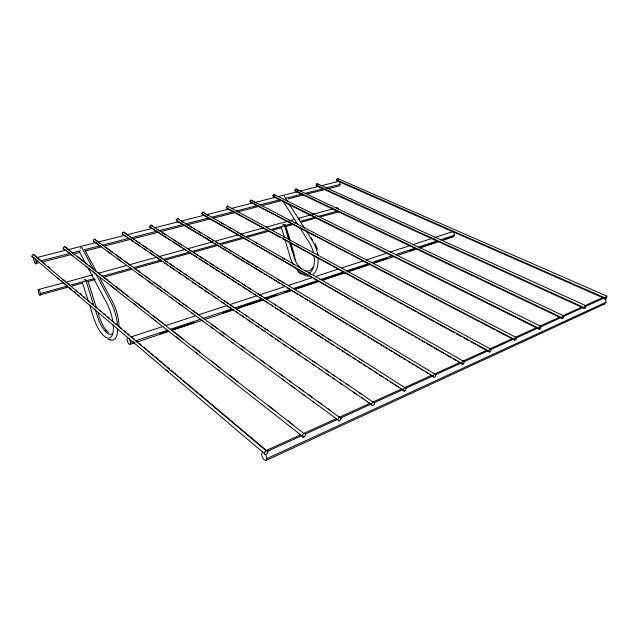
<?xml version="1.0" encoding="UTF-8"?>
<svg xmlns="http://www.w3.org/2000/svg" width="639" height="639" viewBox="0 0 639 639"><rect width="100%" height="100%" fill="white"/><g stroke="black" fill="none" stroke-linecap="round" stroke-linejoin="round"><path stroke-width="0.96" d="M36.199 262.038L36.104 263.715L35.321 263.771L33.667 259.873L33.755 258.196L34.538 258.124L35.552 259.714L36.199 262.038L38.132 261.543M38.891 289.611L39.89 291.216L40.417 295.058L39.634 295.042L38.644 293.453L38.116 289.611L63.844 282.757M127.337 337.64L127.017 339.437L127.72 342.113L129.046 344.109L130.22 344.253L134.949 342.68M130.22 344.253L130.556 342.456L128.958 338.43M33.643 257.365L32.525 257.213L31.95 256.327L32.246 255.209L33.252 254.53L34.37 254.681M63.788 249.354L63.253 248.475L63.557 247.381L64.523 246.718L65.585 246.87L70.05 250.815M94.772 241.973L93.757 241.814L93.254 240.943L93.566 239.873L94.5 239.226L95.507 239.385M125.939 236.43L122.504 234.585L122.353 232.676L124.214 232.205L127.976 235.312M150.109 227.636L149.989 225.759L150.86 225.144L151.778 225.311L152.21 226.158M213.25 242.86L176.636 220.966L176.236 220.136L177.386 218.522L178.273 218.69L178.672 219.52M249.601 241.566L202.148 214.552L202.084 212.731L202.906 212.148L203.745 212.316L204.121 213.138M280.817 237.732L226.701 208.378L226.661 206.581L227.46 206.014L228.61 206.996M251.119 202.603L250.025 201.628L250.336 200.662L251.103 200.103L252.197 201.077M273.891 194.408L540.794 326.305L540.402 328.47L539.532 329.277L273.133 196.692L273.149 194.951L273.891 194.408L274.93 195.374M561.769 318.27L295.114 191.165L295.146 189.448L296.584 189.096M317.08 183.617L585.955 305.754L585.524 307.846L584.717 308.605L316.321 185.829L316.377 184.144L317.08 183.617L318.014 184.567M337.568 178.505L606.994 296.184L606.539 298.237L605.764 298.98L336.809 180.677L336.881 179.016L337.568 178.505L338.454 179.447M264.266 453.394L264.81 451.869L266.112 450.751L267.398 450.695L267.925 451.733L267.382 453.251L266.088 454.369L264.802 454.433L264.266 453.394L31.95 256.327M302.199 436.102L302.734 434.616L303.972 433.538L305.17 433.506L305.634 434.536L305.091 436.014L303.86 437.092L302.662 437.124L302.199 436.102L63.253 248.475M337.879 419.831L338.422 418.377L339.597 417.347L340.715 417.339L341.114 418.353L340.571 419.799L339.405 420.829L338.287 420.845L337.879 419.831L93.254 240.943M337.424 181.548L338.582 181.356L339.684 182.546L340.076 184.415L339.525 185.869L328.718 188.529M371.515 404.495L372.05 403.081L373.176 402.083L374.214 402.099L374.566 403.097L374.023 404.511L372.912 405.501L371.866 405.493L371.515 404.495L122.041 233.722M403.265 390.014L403.808 388.632L404.878 387.673L405.845 387.705L406.156 388.696L405.613 390.07L404.551 391.028L403.576 391.004L403.265 390.014L149.678 226.797M433.298 376.315L433.833 374.973L434.855 374.047L435.766 374.087L435.494 376.419L434.472 377.337L433.561 377.298L433.298 376.315L176.236 220.136M461.733 363.351L462.269 362.033L463.251 361.139L464.106 361.195L463.794 363.479L462.82 364.374L461.965 364.318L461.733 363.351L201.772 213.73M262.349 452.252L261.575 454.129L262.333 457.308L264.187 459.944L266.064 460.495L604.686 303.924L605.956 302.239L605.58 299.827L603.783 298.101L601.626 298.086L584.389 305.913M488.715 351.051L489.242 349.757L490.984 348.966L490.64 351.21L488.907 352.009L488.715 351.051L226.35 207.563M514.331 339.365L514.858 338.103L516.512 337.352L516.144 339.557L514.491 340.307L514.331 339.365L250.025 201.628M266.064 460.495L266.854 458.626L266.088 455.423L265.153 454.097M539.532 329.277L538.829 329.189L538.701 328.254L540.091 326.209M561.897 317.671L562.416 316.465L563.918 315.786L563.502 317.91L562 318.597L561.897 317.671L294.835 190.382M584.717 308.605L584.094 308.501L584.014 307.591L585.332 305.642M605.764 298.98L605.181 298.86L605.117 297.966L606.403 296.065M451.198 231.733L452.747 231.614L454.129 233.027L454.521 235.136L453.698 236.702L442.348 240.472M337.456 180.853L338.135 180.342M317 186.005L317.703 185.486M273.875 196.868L274.618 196.325M80.298 248.132L81.72 247.461L93.334 269.179M266.854 458.626L605.956 302.239M265.976 450.599L300.45 434.935M304.076 433.29L335.826 418.857M339.453 417.211L369.39 403.608M373.927 401.548L402.051 388.768M404.775 387.53L431.077 375.58M434.704 373.927L459.201 362.8M462.828 361.155L486.415 350.436M490.041 348.782L511.815 338.894M515.441 337.24L537.215 327.352M539.939 326.114L559.9 317.048M562.616 315.81L581.666 307.151M267.845 451.126L302.351 435.407M305.075 434.169L336.849 419.695M340.483 418.042L371.355 403.976M374.079 402.738L402.219 389.918M405.853 388.264L433.09 375.852M435.814 374.614L460.328 363.447M463.962 361.794L487.565 351.043M490.289 349.797L512.989 339.461M515.713 338.223L537.503 328.294M540.227 327.056L561.114 317.543M563.838 316.305L582.904 307.615M585.628 306.377L603.783 298.101M130.556 342.456L133.391 341.514M136.235 340.571L167.498 330.219M170.341 329.277L200.654 319.236M203.49 318.294L231.909 308.877M234.753 307.934L261.279 299.148M264.115 298.205L289.699 289.739M293.485 288.477L317.168 280.633M320.011 279.69L343.686 271.847M346.53 270.904L368.32 263.691M371.163 262.749L392.003 255.848M395.789 254.586L414.735 248.315M418.521 247.061L437.467 240.783M440.311 239.841L454.521 235.136M159.367 334.037L167.889 331.21M172.634 329.636L194.424 322.391M222.851 312.958L231.374 310.123M238.004 307.918L261.694 300.05M266.431 298.477L276.855 295.018M284.435 292.502L291.064 290.298M295.801 288.724L317.599 281.487M322.336 279.914L344.125 272.677M348.862 271.104L369.709 264.179M374.446 262.605L386.763 258.515M409.503 250.967L416.133 248.763M420.877 247.189L436.98 241.838M443.618 239.633L452.14 236.805M136.842 342.049L169 331.361M171.835 330.419L202.1 320.355M205.886 319.093L233.315 309.971M236.15 309.028L263.58 299.915M266.423 298.964L291.959 290.473M294.795 289.531L319.388 281.36M322.224 280.409L344.924 272.861M347.76 271.918L370.46 264.37M373.296 263.428L394.111 256.511M396.947 255.568L416.804 248.962M419.647 248.02L438.562 241.734M131.354 336.833L162.641 326.593M165.485 325.658L194.871 316.041M198.665 314.795L226.158 305.793M229.952 304.555L256.503 295.865M259.346 294.93L284.938 286.552M288.732 285.313L312.439 277.55M315.283 276.623L338.031 269.171M341.825 267.933L362.68 261.103M366.474 259.857L387.33 253.028M390.181 252.101L410.086 245.584M412.93 244.649L431.892 238.443M434.736 237.508L452.747 231.614M84.06 279.866L85.554 279.435L93.621 304.835M282.39 225.032L285.266 224.233M39.634 295.042L67.47 287.294M72.271 285.96L81.864 283.285M87.623 281.679L95.299 279.547M104.9 276.871L131.77 269.386M135.604 268.316L161.515 261.103M165.357 260.033L189.352 253.348M194.152 252.014L217.18 245.6M221.981 244.266L244.05 238.115M246.934 237.317L269.003 231.166M272.845 230.096L281.479 227.692M286.28 226.358L292.997 224.489M301.632 222.076L315.067 218.338M320.826 216.733L338.287 212.052M40.521 293.469L67.375 286.016M70.258 285.218L94.237 278.564M102.863 276.168L130.683 268.444M133.559 267.645L160.413 260.193M163.296 259.394L189.192 252.205M192.067 251.407L216.046 244.745M219.888 243.683L242.908 237.293M244.825 236.757L267.845 230.367M269.762 229.832L291.823 223.714M294.699 222.915L296.616 222.38M300.458 221.318L315.802 217.052M317.719 216.525L336.905 211.197M65.761 282.23L92.631 274.85M98.39 273.268L126.218 265.624M129.102 264.834L156.93 257.19M158.847 256.662L184.759 249.545M187.642 248.755L212.595 241.901M215.471 241.111L238.507 234.785M240.424 234.257L263.46 227.931M266.335 227.141L287.454 221.342M289.371 220.814L294.172 219.496M298.964 218.179L310.482 215.016M312.407 214.488L333.518 208.689M41.024 260.8L69.963 253.411M72.862 252.669L80.578 250.704M84.436 249.713L99.868 245.775M102.767 245.033L128.806 238.379M131.706 237.644L156.787 231.23M159.678 230.495L182.834 224.577M185.725 223.842L208.881 217.931M211.773 217.188L233.962 211.517M235.887 211.03L258.076 205.359M260.009 204.871L280.265 199.695M286.056 198.218L302.455 194.024M305.346 193.29L322.711 188.848M325.602 188.114L340.076 184.415M35.321 263.771L38.212 263.028M44.003 261.543L71.025 254.61M74.891 253.619L79.715 252.389M85.506 250.903L100.946 246.942M104.804 245.951L130.867 239.266M132.792 238.77L157.889 232.34M161.747 231.35L184.911 225.407M187.81 224.664L210.007 218.969M213.865 217.979L235.096 212.539M237.996 211.797L259.226 206.349M263.084 205.359L282.39 200.406M288.181 198.921L303.621 194.959M307.479 193.968L324.852 189.519M36.471 257.637L66.392 250.081M68.325 249.593L96.313 242.524M98.246 242.037L124.309 235.456M127.201 234.729L152.298 228.387M154.231 227.899L178.361 221.813M204.416 215.231L181.252 221.078L182.93 222.1M207.316 214.496L228.546 209.137M231.446 208.41L252.677 203.042M255.576 202.315L275.848 197.195M278.74 196.461L297.079 191.836M299.979 191.101L319.284 186.229M321.209 185.741L338.582 181.356M336.218 207.779L337.352 207.635L338.438 208.833M603.248 303.9L604.686 303.924M108.007 339.509L110.723 339.836M336.569 179.918L605.117 297.966M316.065 185.062L584.014 307.591M295.873 188.92L563.255 315.682M296.855 189.879L298.653 190.734M311.528 213.522L313.31 214.4M272.837 195.901L538.701 328.254M251.103 200.103L515.761 337.272M253.963 201.996L255.736 202.914M288.461 219.896L290.234 220.814M251.998 203.058L333.27 245.456M335.036 246.382L349.174 253.755M350.939 254.673L479.026 321.497M480.792 322.415L494.929 329.788M496.695 330.714L514.363 339.932M227.46 206.014L490.185 348.894M296.871 244.154L298.621 245.112M489.418 348.974L491.167 349.924M282.566 238.682L388.32 296.576M390.07 297.534L395.309 300.402M397.059 301.36L402.306 304.228M404.056 305.186L409.295 308.054M411.045 309.012L416.285 311.888M418.034 312.838L433.769 321.457M435.518 322.407L454.744 332.935M456.494 333.893L461.733 336.761M463.483 337.719L468.73 340.587M470.48 341.546L475.72 344.421M477.469 345.372L489.706 352.073M202.906 212.148L463.251 361.139M205.846 214.129L208.442 215.615M221.406 223.043L223.139 224.033M229.185 227.5L230.919 228.49M236.965 231.957L238.698 232.939M240.424 233.93L243.02 235.416M255.983 242.844L257.717 243.834M282.781 258.196L284.515 259.186M309.588 273.54L311.313 274.53M251.327 242.564L296.216 268.412M297.942 269.41L303.988 272.893M305.714 273.883L308.302 275.377M310.027 276.368L311.752 277.366M313.477 278.356L342.831 295.266M344.557 296.256L350.595 299.739M352.329 300.729L358.367 304.212M360.092 305.21L362.68 306.696M364.414 307.694L366.139 308.685M367.864 309.683L378.224 315.65M379.949 316.64L397.21 326.585M398.936 327.583L404.982 331.058M406.708 332.056L409.295 333.55M411.021 334.54L412.754 335.539M414.479 336.529L417.067 338.023M418.793 339.013L420.518 340.012M422.243 341.002L424.839 342.496M426.564 343.494L432.603 346.969M434.328 347.967L443.825 353.431M445.551 354.429L451.597 357.912M453.323 358.902L455.911 360.396M457.636 361.386L462.82 364.374M177.386 218.522L434.855 374.047M185.486 223.642L188.042 225.184M189.751 226.214L191.452 227.244M194.008 228.794L195.718 229.824M198.274 231.366L200.83 232.916M207.643 237.037L209.352 238.067M211.908 239.609L213.61 240.639M216.166 242.181L218.722 243.731M220.431 244.761L222.132 245.791M224.688 247.333L226.39 248.363M228.946 249.913L231.51 251.454M242.58 258.148L244.29 259.178M246.846 260.728L249.402 262.27M251.103 263.3L252.812 264.33M255.368 265.88L257.07 266.91M277.526 279.267L280.082 280.817M281.783 281.847L283.492 282.877M214.952 243.89L226.869 251.135M228.57 252.165L231.118 253.723M232.82 254.753L244.737 261.998M246.438 263.028L248.986 264.578M250.688 265.616L262.605 272.861M264.306 273.891L266.854 275.441M268.556 276.479L271.958 278.548M273.66 279.578L280.473 283.716M282.174 284.754L284.722 286.304M287.278 287.854L289.826 289.411M291.528 290.441L298.341 294.579M300.042 295.617L302.59 297.167M305.146 298.717L307.694 300.274M309.396 301.304L316.201 305.442M317.91 306.48L334.069 316.305M335.771 317.343L347.688 324.58M349.389 325.618L351.937 327.168M353.639 328.198L360.452 332.344M362.153 333.374L365.556 335.443M367.257 336.481L369.805 338.031M371.507 339.061L378.32 343.199M380.021 344.237L383.424 346.306M385.125 347.336L387.673 348.894M389.375 349.924L391.931 351.474M394.479 353.032L396.188 354.062M397.889 355.1L401.292 357.169M402.993 358.199L405.541 359.757M408.097 361.307L409.799 362.337M412.347 363.895L414.048 364.925M415.757 365.963L419.16 368.032M420.861 369.062L423.409 370.612M425.965 372.17L427.667 373.2M430.215 374.758L431.916 375.788M150.86 225.144L404.878 387.673M157.258 229.385L160.621 231.542M162.306 232.62L165.669 234.769M173.233 239.617L176.596 241.766M178.281 242.844L181.644 244.993M189.208 249.841L190.893 250.919M194.256 253.068L197.619 255.225M200.143 256.838L202.667 258.452M205.183 260.065L206.868 261.143M210.231 263.292L213.594 265.449M216.118 267.062L218.642 268.676M221.166 270.289L222.843 271.367M226.206 273.524L229.569 275.673M232.093 277.286L234.617 278.9M237.141 280.513L238.818 281.591M242.181 283.748L245.552 285.897M248.068 287.51L250.592 289.132M258.164 293.972L261.527 296.129M264.051 297.742L266.567 299.356M274.139 304.196L275.816 305.274M280.026 307.966L282.55 309.58M290.114 314.42L291.799 315.498M296.001 318.19L298.525 319.804M306.089 324.652L307.774 325.722M311.976 328.414L314.5 330.036M322.064 334.876L323.749 335.954M327.951 338.646L330.475 340.26M343.926 348.87L346.45 350.484M359.909 359.094L362.425 360.708M151.036 227.803L170.341 240.232M172.857 241.854L181.252 247.261M182.93 248.339L186.292 250.504M188.809 252.125L192.163 254.29M193.849 255.368L197.203 257.533M199.719 259.154L208.114 264.554M210.63 266.175L213.993 268.34M215.67 269.418L219.025 271.583M221.549 273.204L224.904 275.369M226.581 276.447L229.944 278.612M231.622 279.69L235.815 282.39M237.5 283.476L240.855 285.633M242.532 286.719L246.734 289.419M248.411 290.497L251.766 292.662M253.443 293.74L256.806 295.905M259.322 297.526L262.677 299.691M264.362 300.769L267.717 302.934M271.072 305.091L273.596 306.712M275.273 307.798L278.628 309.955M280.305 311.041L284.507 313.741M287.862 315.906L289.539 316.984M291.224 318.062L295.418 320.77M298.78 322.927L300.458 324.013M302.135 325.091L306.329 327.791M308.853 329.412L311.369 331.034M314.723 333.199L322.28 338.063M325.642 340.22L328.158 341.841M330.675 343.462L333.191 345.084M336.553 347.249L339.069 348.87M341.585 350.491L344.109 352.113M346.626 353.734L349.98 355.899M352.504 357.521L355.02 359.142M357.536 360.763L360.899 362.92M363.415 364.542L365.931 366.163M368.455 367.784L371.81 369.949M374.326 371.571L376.842 373.192M379.366 374.813L382.721 376.978M386.084 379.135L387.761 380.221M390.277 381.842L393.632 383.999M395.317 385.085L398.672 387.242M401.188 388.863L404.551 391.028M123.247 232.045L373.176 402.083M129.629 236.43L133.751 239.234M136.227 240.919L139.526 243.163M142.824 245.408L147.769 248.779M150.245 250.464L153.544 252.709M156.843 254.953L161.795 258.316M163.44 259.442L167.562 262.246M170.038 263.931L173.337 266.175M176.636 268.42L181.588 271.783M184.056 273.468L187.355 275.713M190.654 277.957L193.952 280.202M197.251 282.446L199.727 284.131M203.849 286.935L207.148 289.179M211.277 291.991L213.746 293.668M217.875 296.48L219.52 297.598M224.473 300.969L227.772 303.213M231.07 305.458L233.539 307.135M237.668 309.947L239.313 311.065M245.088 314.995L247.565 316.68M251.686 319.484L253.332 320.61M258.284 323.973L261.583 326.217M264.881 328.462L267.358 330.147M278.9 338.007L281.376 339.684M292.095 346.985L295.394 349.229M298.693 351.474L301.169 353.159M312.711 361.011L315.187 362.696M325.906 369.989L329.205 372.233M332.504 374.478L334.98 376.163M339.932 379.534L341.577 380.652M346.53 384.023L348.998 385.7M359.725 393.001L361.37 394.119M130.06 239.25L133.351 241.502M135.819 243.195L139.941 246.015M144.055 248.835L146.523 250.52M149.814 252.78L153.935 255.592M156.403 257.285L160.517 260.105M164.63 262.925L167.929 265.177M170.397 266.862L174.511 269.682M178.632 272.502L181.923 274.754M184.391 276.447L188.505 279.267M192.627 282.079L195.917 284.339M199.208 286.591L202.499 288.844M204.975 290.537L209.911 293.916M213.202 296.169L216.493 298.429M221.437 301.808L223.906 303.501M227.196 305.754L230.495 308.006M235.432 311.385L237.9 313.078M241.191 315.331L244.489 317.583M247.78 319.843L251.894 322.655M256.015 325.475L258.483 327.168M261.774 329.42L265.065 331.673M270.009 335.06L272.478 336.745M275.768 339.005L279.059 341.258M284.004 344.637L286.472 346.33M290.585 349.15L293.053 350.835M296.352 353.087L299.643 355.348M304.579 358.727L307.047 360.42M312.814 364.366L314.46 365.492M318.573 368.304L321.05 369.997M326.809 373.943L328.454 375.069M332.568 377.889L334.221 379.015M339.157 382.394L342.448 384.654M353.151 391.979L356.442 394.231M361.386 397.61L363.032 398.736M367.145 401.556L370.436 403.808M96.01 240.256L100.035 243.187M105.683 247.285L112.129 251.974M115.355 254.314L121.003 258.42M125.036 261.343L130.675 265.449M134.709 268.38L139.55 271.894M144.382 275.409L149.222 278.923M154.063 282.438L160.509 287.127M163.736 289.467L167.769 292.398M173.409 296.496L179.056 300.602M183.081 303.525L186.308 305.873M192.762 310.562L197.595 314.076M202.435 317.591L204.855 319.348M212.108 324.62L216.948 328.134M221.789 331.649L225.815 334.58M231.462 338.678L235.495 341.609M241.135 345.707L244.362 348.055M250.815 352.736L254.034 355.084M260.488 359.773L265.329 363.287M270.161 366.802L272.581 368.559M279.842 373.831L283.868 376.762M289.515 380.86L291.128 382.034M299.188 387.889L303.221 390.82M308.869 394.918L312.088 397.266M318.541 401.947L321.768 404.295M328.214 408.984L330.635 410.741M338.694 416.596L341.114 418.353M94.5 239.226L339.597 417.347M95.578 242.556L101.21 246.678M107.648 251.383L111.673 254.33M117.304 258.444L122.129 261.974M129.374 267.27L131.786 269.035M139.03 274.331L142.249 276.687M147.881 280.801L152.713 284.331M157.537 287.862L162.37 291.392M169.607 296.688L172.826 299.044M179.263 303.749L182.482 306.105M191.333 312.575L192.946 313.749M200.989 319.636L203.41 321.401M210.646 326.697L213.067 328.462M219.504 333.167L223.522 336.106M231.574 341.993L233.179 343.167M241.23 349.054L242.836 350.228M282.27 379.055L284.682 380.82M291.12 385.533L294.339 387.881M303.19 394.351L304.803 395.533M312.846 401.412L314.46 402.594M297.902 271.583L301.432 274.315M71.616 252.038L73.189 253.268M77.902 256.942L87.319 264.29M88.893 265.512L90.466 266.735M92.032 267.965L93.606 269.187M98.318 272.861L107.743 280.209M109.309 281.432L110.882 282.662M115.595 286.336L125.02 293.684M126.586 294.906L128.159 296.129M136.011 302.255L145.436 309.603M147.002 310.834L148.575 312.056M153.288 315.73L162.713 323.078M164.279 324.3L165.852 325.531M173.704 331.649L183.129 338.997M192.555 346.346L200.406 352.472M211.397 361.043L220.822 368.399M230.248 375.748L238.099 381.866M249.09 390.445L255.376 395.341M268.723 405.749L275.792 411.26M287.574 420.446L293.069 424.735M64.523 246.718L303.972 433.538M67.99 251.966L73.477 256.271M86.009 266.112L87.583 267.342M89.148 268.572L90.714 269.802M92.28 271.032L95.419 273.492M110.307 285.178L116.578 290.098M133.815 303.629L136.163 305.474M151.834 317.775L153.408 319.005M154.973 320.235L156.539 321.465M176.132 336.841L179.263 339.301M196.5 352.832L198.074 354.062M217.659 369.438L219.233 370.668M301.512 435.247L303.86 437.092M34.945 255.576L44.842 263.907M47.885 266.471L49.411 267.749M63.876 279.93L65.394 281.216M67.678 283.141L69.204 284.419M76.057 290.186L77.583 291.472M79.867 293.397L81.385 294.675M83.669 296.6L85.195 297.878M88.238 300.442L89.764 301.728M92.048 303.653L93.566 304.931M95.85 306.856L97.376 308.142M99.66 310.059L101.186 311.345M103.47 313.27L105.754 315.187M108.039 317.112L109.557 318.398M111.841 320.315L113.367 321.601M115.651 323.526L117.935 325.443M119.453 326.729L121.737 328.654M124.022 330.571L125.548 331.857M127.832 333.782L129.358 335.06M131.634 336.985L133.918 338.91M135.444 340.188L137.728 342.113M139.254 343.399L141.538 345.316M143.823 347.241L146.107 349.166M147.625 350.444L149.909 352.369M151.435 353.655L153.719 355.572M155.237 356.858L158.288 359.422M159.806 360.7L162.09 362.625M163.616 363.911L165.9 365.827M167.426 367.113L169.71 369.038M171.228 370.316L178.081 376.091M179.607 377.369L181.891 379.294M183.409 380.572L194.072 389.55M195.598 390.828L197.874 392.753M199.4 394.039L267.925 451.733M33.252 254.53L266.112 450.751M57.949 277.965L59.475 279.251M60.993 280.545L63.269 282.47M64.787 283.764L67.071 285.689M69.347 287.622L71.624 289.555M73.9 291.488L75.426 292.774M77.702 294.707L79.22 295.993M166.579 370.029L168.097 371.315M105.778 329.732L108.438 332.623M298.613 218.155L299.675 219.824M310.842 237.396L312.439 239.905M284.171 196.165L287.374 201.213M289.507 204.576L304.468 228.123M306.073 230.647L314.26 243.954A23.371 13.323 73.1 0 1 317.671 254.937M282.789 200.806L297.686 224.321M299.811 227.684L308.325 241.127A20.791 11.806 73.1 0 1 313.414 252.589M84.955 250.216L96.241 271.311M100.011 278.34L111.306 299.427A24.138 9.002 72 0 1 118.95 326.449M95.658 273.524L112.057 304.563A27.237 10.088 71.9 0 1 117.472 324.987M79.332 251.622L84.883 262.038M88.118 268.116L105.683 301.089A24.234 8.906 71.9 0 1 112.696 320.746M315.346 243.834L317.495 249.426M88.182 281.879L96.241 307.295M98.039 312.942L98.933 315.762A24.138 9.002 72 0 0 106.489 331.026M95.115 309.54L99.157 321.329A21.135 7.828 71.9 0 0 112.32 333.662M82.399 282.462L88.102 300.41M89.612 305.138L93.51 317.415A24.234 8.906 71.9 0 0 106.937 337.823A24.234 8.906 71.9 0 0 113.215 324.636M285.537 225.168L290.226 241.047M290.777 242.916L294.635 255.991M286 228.139L289.595 240.296M290.418 243.108L291.248 245.911M291.799 247.78L293.181 252.461M284.227 224.497L288.636 239.449M289.467 242.253L295.314 260.736A18.14 10.336 73.1 0 0 301.52 268.923M281.392 227.396L284.443 237.716M284.994 239.593L290.266 257.429A20.791 11.806 73.1 0 0 293.349 264.658M117.656 329.013A27.237 10.088 71.9 0 1 110.108 339.716M301.033 268.444A20.72 11.853 73.1 0 1 299.244 266.295M295.809 260.337A20.72 11.853 73.1 0 1 294.283 256.199M317.91 253.124A20.72 11.853 73.1 0 1 318.198 254.905M306.576 274.203A20.791 11.806 73.1 0 1 295.809 268.316M314.1 256.175A20.791 11.806 73.1 0 1 308.781 273.508M312.95 267.254A18.14 10.336 73.1 0 1 304.412 270.577M309.252 276.064A23.371 13.323 73.1 0 1 302.838 274.538M318.006 257.789A23.371 13.323 73.1 0 1 313.23 274.299"/></g></svg>
